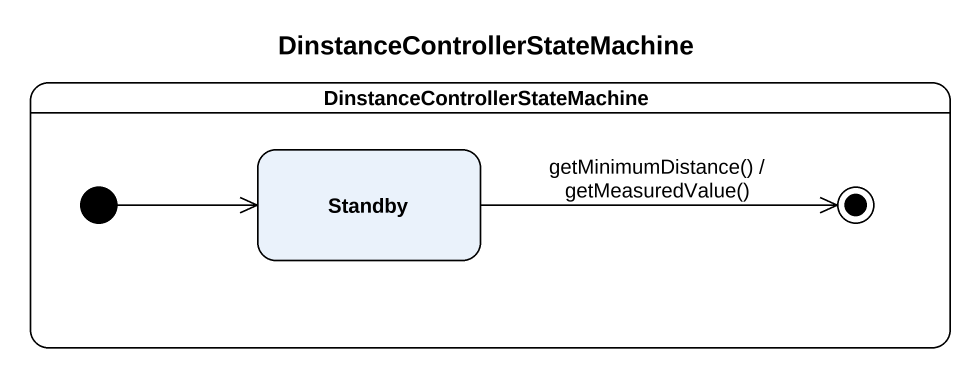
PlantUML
@startuml
title DinstanceControllerStateMachine
hide empty description
state "DinstanceControllerStateMachine" as DinstanceControllerStateMach {
  state Standby
  Standby -right-> [*] : getMinimumDistance() / getMeasuredValue()
  [*] -right-> Standby
}
@enduml
